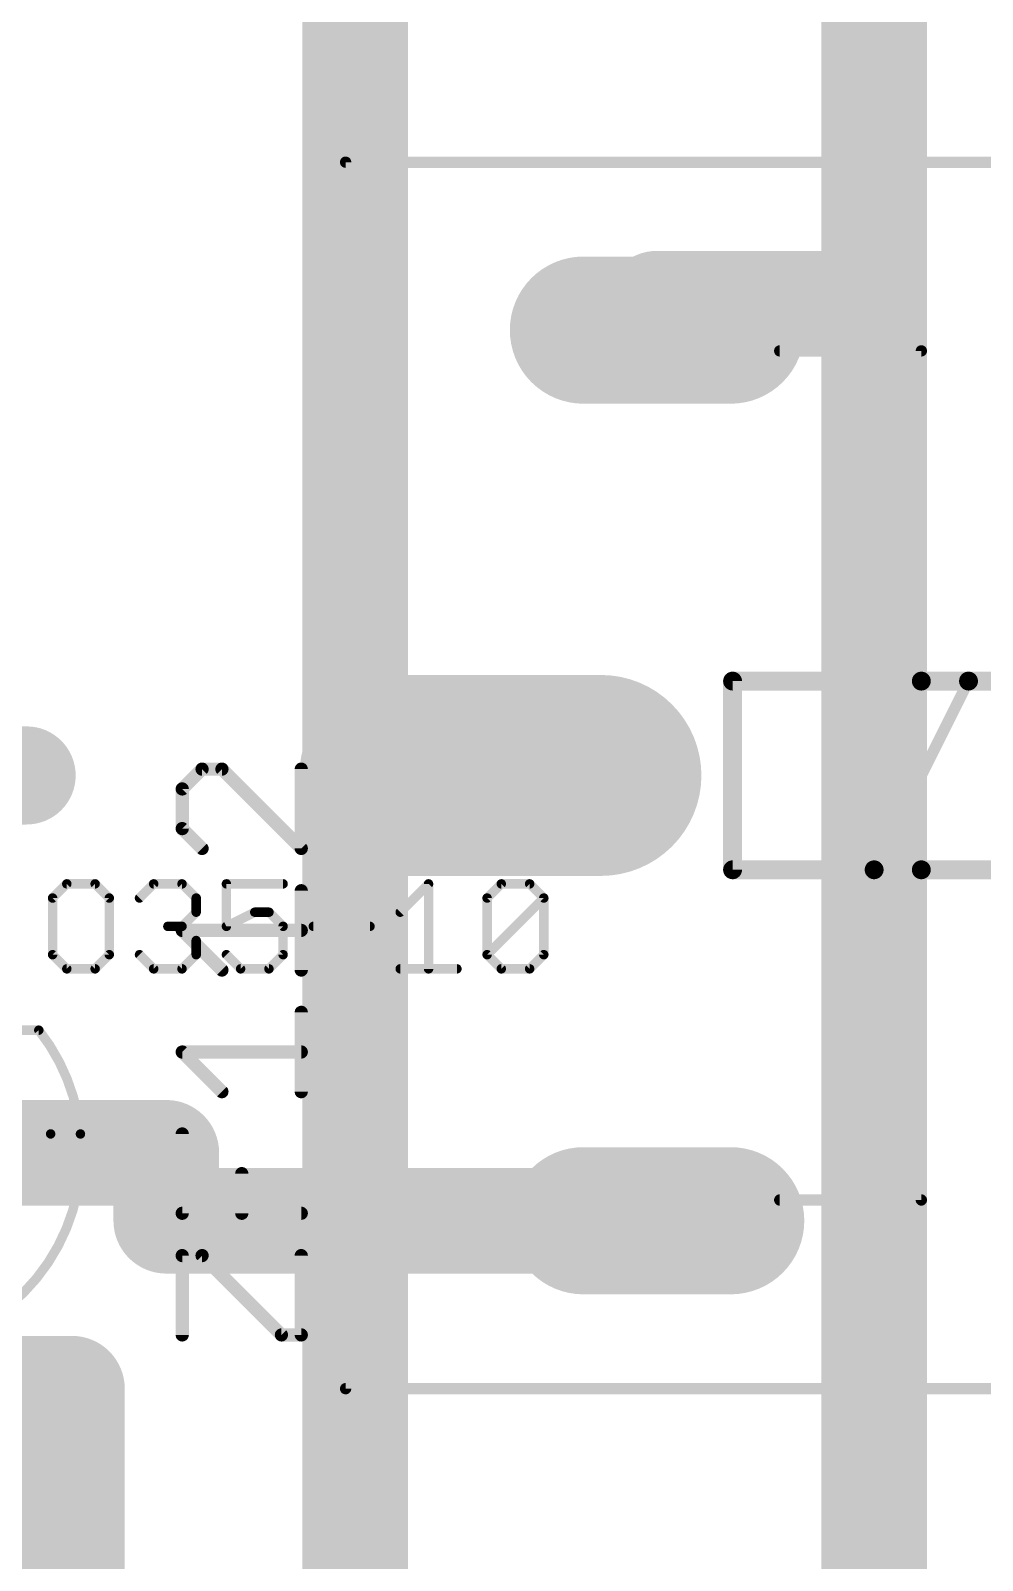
# Model space of a CAD drawing. Extents: x -14 to 150, y -1 to 89.
# Drawn here: x 62.94 to 75.75, y 37.69 to 58.29 of the extents above; entities that cross this region are included whole.
import ezdxf

# ---------------------------------------------------------------- set-up
doc = ezdxf.new("R2010")
doc.units = 0
for name, color, linetype in [('1', 22, 'CONTINUOUS'), ('16', 175, 'CONTINUOUS'), ('17', 82, 'CONTINUOUS'), ('18', 82, 'CONTINUOUS'), ('21', 253, 'CONTINUOUS'), ('27', 253, 'CONTINUOUS'), ('51', 253, 'CONTINUOUS')]:
    doc.layers.add(name, color=color, linetype=linetype)

# ---------------------------------------------------------------- blocks, each defined once
blk = doc.blocks.new('LONGP100')
at = {"const_width": 1}
blk.add_lwpolyline([(-0.5, 0), (0.5, 0)], dxfattribs=at)
at = {"const_width": 0.5}
for points in [[(-0.5, 0.25, 1), (-0.5, -0.25)], [(0.5, -0.25, 1), (0.5, 0.25)]]:
    blk.add_lwpolyline(points, format="xyb", dxfattribs=at)
blk = doc.blocks.new('OCTAGONV')
at = {"const_width": 0.5}
blk.add_lwpolyline([(-0.25, -0.1036), (-0.25, 0.1036), (-0.1036, 0.25), (0.1036, 0.25), (0.25, 0.1036), (0.25, -0.1036), (0.1036, -0.25), (-0.1036, -0.25), (-0.25, -0.1036), (-0.25, 0.1036)], dxfattribs=at)

msp = doc.modelspace()

# ---------------------------------------------------------------- linework, layer by layer
at = {"layer": '1', "const_width": 1.4224}
for points in [[(64.77, 42.2656), (64.77, 43.18)], [(71.374, 42.2656), (64.77, 42.2656)], [(63.5, 40.005), (59.055, 40.005)], [(63.5, 33.02), (63.5, 40.005)]]:
    msp.add_lwpolyline(points, dxfattribs=at)
at = {"layer": '1', "const_width": 0.7112}
for points in [[(65.1256, 43.18, 1), (64.4144, 43.18)], [(64.77, 42.6212, 1), (64.77, 41.91)], [(71.374, 41.91, 1), (71.374, 42.6212)], [(64.4144, 42.2656, 1), (65.1256, 42.2656)], [(63.8556, 40.005, 1), (63.1444, 40.005)], [(63.5, 39.6494, 1), (63.5, 40.3606)]]:
    msp.add_lwpolyline(points, format="xyb", dxfattribs=at)
at = {"layer": '16', "const_width": 1.4224}
for points in [[(74.295, 73.3044), (74.295, 54.61)], [(67.31, 67.31), (67.31, 48.26)], [(74.295, 54.61), (71.374, 54.61)], [(71.374, 54.61), (71.374, 54.2544)], [(74.295, 35.2044), (74.295, 54.61)], [(69.2658, 48.26), (67.31, 48.26)], [(67.31, 48.26), (67.31, 29.21)], [(64.77, 43.18), (62.23, 43.18)]]:
    msp.add_lwpolyline(points, dxfattribs=at)
at = {"layer": '16', "const_width": 0.7112}
for points in [[(71.374, 54.9656, 1), (71.374, 54.2544)], [(71.7296, 54.61, 1), (71.0184, 54.61)], [(74.6506, 54.61, 1), (73.9394, 54.61)], [(74.295, 54.2544, 1), (74.295, 54.9656)], [(73.9394, 54.61, 1), (74.6506, 54.61)], [(71.0184, 54.2544, 1), (71.7296, 54.2544)], [(67.31, 48.6156, 1), (67.31, 47.9044)], [(67.6656, 48.26, 1), (66.9544, 48.26)], [(69.2658, 47.9044, 1), (69.2658, 48.6156)], [(66.9544, 48.26, 1), (67.6656, 48.26)], [(64.77, 42.8244, 1), (64.77, 43.5356)]]:
    msp.add_lwpolyline(points, format="xyb", dxfattribs=at)
at = {"layer": '21'}
for points, const_width in [([(87.757, 56.515), (67.183, 56.515)], 0.1524), ([(67.183, 40.005), (67.183, 56.515)], 0.1524), ([(73.025, 53.975), (74.93, 53.975)], 0.1524), ([(74.93, 49.53), (74.93, 53.975)], 0.1524), ([(72.39, 49.53), (72.39, 46.99)], 0.254), ([(74.93, 49.53), (72.39, 49.53)], 0.254), ([(75.565, 49.53), (74.93, 49.53)], 0.254), ([(77.47, 49.53), (75.565, 49.53)], 0.254), ([(74.295, 46.99), (75.565, 49.53)], 0.1524), ([(72.39, 46.99), (74.295, 46.99)], 0.254), ([(74.295, 46.99), (74.93, 46.99)], 0.254), ([(74.93, 46.99), (77.47, 46.99)], 0.254), ([(74.93, 42.545), (74.93, 46.99)], 0.1524), ([(63.0545, 44.831), (58.8655, 44.831)], 0.127), ([(63.6149, 43.434), (63.2137, 43.434)], 0.127), ([(74.93, 42.545), (73.025, 42.545)], 0.1524), ([(67.183, 40.005), (87.757, 40.005)], 0.1524)]:
    msp.add_lwpolyline(points, dxfattribs=dict(at, const_width=const_width))
for points, const_width in [([(67.183, 56.5531, 1), (67.183, 56.4769)], 0.0762), ([(67.2211, 56.515, 1), (67.1449, 56.515)], 0.0762), ([(73.025, 54.0131, 1), (73.025, 53.9369)], 0.0762), ([(74.9681, 53.975, 1), (74.8919, 53.975)], 0.0762), ([(74.93, 53.9369, 1), (74.93, 54.0131)], 0.0762), ([(72.4535, 49.53, 1), (72.3265, 49.53)], 0.127), ([(72.39, 49.5935, 1), (72.39, 49.4665)], 0.127), ([(74.93, 49.5935, 1), (74.93, 49.4665)], 0.127), ([(74.93, 49.4665, 1), (74.93, 49.5935)], 0.127), ([(75.565, 49.5935, 1), (75.565, 49.4665)], 0.127), ([(75.565, 49.4665, 1), (75.565, 49.5935)], 0.127), ([(74.8919, 49.53, 1), (74.9681, 49.53)], 0.0762), ([(75.5991, 49.513, 1), (75.5309, 49.547)], 0.0762), ([(72.39, 47.0535, 1), (72.39, 46.9265)], 0.127), ([(72.3265, 46.99, 1), (72.4535, 46.99)], 0.127), ([(74.295, 47.0535, 1), (74.295, 46.9265)], 0.127), ([(74.2609, 47.007, 1), (74.3291, 46.973)], 0.0762), ([(74.295, 46.9265, 1), (74.295, 47.0535)], 0.127), ([(74.93, 47.0535, 1), (74.93, 46.9265)], 0.127), ([(74.9681, 46.99, 1), (74.8919, 46.99)], 0.0762), ([(74.93, 46.9265, 1), (74.93, 47.0535)], 0.127), ([(63.6149, 43.434, 0.144), (63.0546, 44.831)], 0.127), ([(63.0795, 44.8507, 1), (63.0297, 44.8113)], 0.0635), ([(63.0545, 44.7993, 1), (63.0545, 44.8628)], 0.0635), ([(61.7463, 40.6315, 0.3557), (63.6149, 43.434)], 0.127), ([(63.2137, 43.4658, 1), (63.2137, 43.4023)], 0.0635), ([(63.6465, 43.437, 1), (63.5833, 43.431)], 0.0635), ([(63.5833, 43.431, 1), (63.6465, 43.437)], 0.0635), ([(63.6149, 43.4023, 1), (63.6149, 43.4658)], 0.0635), ([(73.025, 42.5831, 1), (73.025, 42.5069)], 0.0762), ([(74.8919, 42.545, 1), (74.9681, 42.545)], 0.0762), ([(74.93, 42.5069, 1), (74.93, 42.5831)], 0.0762), ([(67.183, 40.0431, 1), (67.183, 39.9669)], 0.0762), ([(67.1449, 40.005, 1), (67.2211, 40.005)], 0.0762)]:
    msp.add_lwpolyline(points, format="xyb", dxfattribs=dict(at, const_width=const_width))
at = {"layer": '27'}
for points, const_width in [([(65.2515, 48.3452), (64.9845, 48.0783)], 0.1778), ([(65.5184, 48.3452), (65.2515, 48.3452)], 0.1778), ([(66.5861, 47.2775), (65.5184, 48.3452)], 0.1778), ([(66.5861, 48.3452), (66.5861, 47.2775)], 0.1778), ([(64.9845, 48.0783), (64.9845, 47.5445)], 0.1778), ([(64.9845, 47.5445), (65.2515, 47.2775)], 0.1778), ([(63.4309, 46.8005), (63.2403, 46.6098)], 0.127), ([(63.8123, 46.8005), (63.4309, 46.8005)], 0.127), ([(64.0029, 46.6098), (63.8123, 46.8005)], 0.127), ([(64.4097, 46.6098), (64.6003, 46.8005)], 0.127), ([(64.6003, 46.8005), (64.9817, 46.8005)], 0.127), ([(64.9817, 46.8005), (65.1723, 46.6098)], 0.127), ([(66.3417, 46.8005), (65.5791, 46.8005)], 0.127), ([(65.5791, 46.8005), (65.5791, 46.2285)], 0.127), ([(66.5861, 45.6404), (66.5861, 46.7081)], 0.1778), ([(67.9179, 46.4192), (68.2992, 46.8005)], 0.127), ([(68.2992, 46.8005), (68.2992, 45.6565)], 0.127), ([(69.0873, 46.6098), (69.2779, 46.8005)], 0.127), ([(69.2779, 46.8005), (69.6593, 46.8005)], 0.127), ([(69.6593, 46.8005), (69.8499, 46.6098)], 0.127), ([(63.2403, 46.6098), (63.2403, 45.8472)], 0.127), ([(64.0029, 45.8472), (64.0029, 46.6098)], 0.127), ([(65.1723, 46.6098), (65.1723, 46.4192)], 0.127), ([(69.0873, 45.8472), (69.0873, 46.6098)], 0.127), ([(69.0873, 45.8472), (69.8499, 46.6098)], 0.127), ([(69.8499, 46.6098), (69.8499, 45.8472)], 0.127), ([(65.1723, 46.4192), (64.9817, 46.2285)], 0.127), ([(65.5791, 46.2285), (65.9604, 46.4192)], 0.127), ([(65.9604, 46.4192), (66.1511, 46.4192)], 0.127), ([(66.1511, 46.4192), (66.3417, 46.2285)], 0.127), ([(64.9817, 46.2285), (64.791, 46.2285)], 0.127), ([(65.5184, 45.6404), (64.9845, 46.1742)], 0.1778), ([(64.9845, 46.1742), (66.5861, 46.1742)], 0.1778), ([(64.9817, 46.2285), (65.1723, 46.0378)], 0.127), ([(66.3417, 46.2285), (66.3417, 45.8472)], 0.127), ([(66.7485, 46.2285), (67.5111, 46.2285)], 0.127), ([(65.1723, 46.0378), (65.1723, 45.8472)], 0.127), ([(63.2403, 45.8472), (63.4309, 45.6565)], 0.127), ([(63.4309, 45.6565), (63.8123, 45.6565)], 0.127), ([(63.8123, 45.6565), (64.0029, 45.8472)], 0.127), ([(64.6003, 45.6565), (64.4097, 45.8472)], 0.127), ([(64.9817, 45.6565), (64.6003, 45.6565)], 0.127), ([(65.1723, 45.8472), (64.9817, 45.6565)], 0.127), ([(65.7697, 45.6565), (65.5791, 45.8472)], 0.127), ([(66.1511, 45.6565), (65.7697, 45.6565)], 0.127), ([(66.3417, 45.8472), (66.1511, 45.6565)], 0.127), ([(67.9179, 45.6565), (68.6805, 45.6565)], 0.127), ([(69.2779, 45.6565), (69.0873, 45.8472)], 0.127), ([(69.6593, 45.6565), (69.2779, 45.6565)], 0.127), ([(69.8499, 45.8472), (69.6593, 45.6565)], 0.127), ([(66.5861, 44.0032), (66.5861, 45.0709)], 0.1778), ([(65.5184, 44.0032), (64.9845, 44.5371)], 0.1778), ([(64.9845, 44.5371), (66.5861, 44.5371)], 0.1778), ([(64.9845, 42.3661), (64.9845, 43.4338)], 0.1778), ([(65.7853, 42.3661), (65.7853, 42.8999)], 0.1778), ([(66.5861, 42.3661), (64.9845, 42.3661)], 0.1778), ([(64.9845, 40.7289), (64.9845, 41.7966)], 0.1778), ([(64.9845, 41.7966), (65.2515, 41.7966)], 0.1778), ([(65.2515, 41.7966), (66.3192, 40.7289)], 0.1778), ([(66.5861, 40.7289), (66.5861, 41.7966)], 0.1778), ([(66.3192, 40.7289), (66.5861, 40.7289)], 0.1778)]:
    msp.add_lwpolyline(points, dxfattribs=dict(at, const_width=const_width))
for points, const_width in [([(65.2515, 48.3897, 1), (65.2515, 48.3008)], 0.0889), ([(65.2829, 48.3138, 1), (65.22, 48.3767)], 0.0889), ([(65.5498, 48.3767, 1), (65.487, 48.3138)], 0.0889), ([(65.5184, 48.3008, 1), (65.5184, 48.3897)], 0.0889), ([(66.6305, 48.3452, 1), (66.5417, 48.3452)], 0.0889), ([(65.029, 48.0783, 1), (64.9401, 48.0783)], 0.0889), ([(64.9531, 48.1097, 1), (65.016, 48.0469)], 0.0889), ([(65.016, 47.5759, 1), (64.9531, 47.513)], 0.0889), ([(64.9401, 47.5445, 1), (65.029, 47.5445)], 0.0889), ([(65.22, 47.2461, 1), (65.2829, 47.309)], 0.0889), ([(66.5417, 47.2775, 1), (66.6305, 47.2775)], 0.0889), ([(66.5547, 47.2461, 1), (66.6175, 47.309)], 0.0889), ([(63.4309, 46.8322, 1), (63.4309, 46.7687)], 0.0635), ([(63.4534, 46.778, 1), (63.4085, 46.8229)], 0.0635), ([(63.8347, 46.8229, 1), (63.7898, 46.778)], 0.0635), ([(63.8123, 46.7687, 1), (63.8123, 46.8322)], 0.0635), ([(64.6003, 46.8322, 1), (64.6003, 46.7687)], 0.0635), ([(64.6228, 46.778, 1), (64.5779, 46.8229)], 0.0635), ([(65.0041, 46.8229, 1), (64.9592, 46.778)], 0.0635), ([(64.9817, 46.7687, 1), (64.9817, 46.8322)], 0.0635), ([(65.5791, 46.8322, 1), (65.5791, 46.7687)], 0.0635), ([(65.6108, 46.8005, 1), (65.5473, 46.8005)], 0.0635), ([(66.3417, 46.7687, 1), (66.3417, 46.8322)], 0.0635), ([(66.6305, 46.7081, 1), (66.5417, 46.7081)], 0.0889), ([(68.3309, 46.8005, 1), (68.2674, 46.8005)], 0.0635), ([(68.3216, 46.778, 1), (68.2767, 46.8229)], 0.0635), ([(69.2779, 46.8322, 1), (69.2779, 46.7687)], 0.0635), ([(69.3004, 46.778, 1), (69.2555, 46.8229)], 0.0635), ([(69.6817, 46.8229, 1), (69.6368, 46.778)], 0.0635), ([(69.6593, 46.7687, 1), (69.6593, 46.8322)], 0.0635), ([(63.272, 46.6098, 1), (63.2085, 46.6098)], 0.0635), ([(63.2178, 46.6323, 1), (63.2627, 46.5874)], 0.0635), ([(64.0347, 46.6098, 1), (63.9712, 46.6098)], 0.0635), ([(63.9805, 46.5874, 1), (64.0254, 46.6323)], 0.0635), ([(64.3872, 46.6323, 1), (64.4321, 46.5874)], 0.0635), ([(65.2041, 46.6098, 1), (65.1406, 46.6098)], 0.0635), ([(65.1499, 46.5874, 1), (65.1948, 46.6323)], 0.0635), ([(69.119, 46.6098, 1), (69.0555, 46.6098)], 0.0635), ([(69.0648, 46.6323, 1), (69.1097, 46.5874)], 0.0635), ([(69.8817, 46.6098, 1), (69.8182, 46.6098)], 0.0635), ([(69.8724, 46.5874, 1), (69.8275, 46.6323)], 0.0635), ([(69.8275, 46.5874, 1), (69.8724, 46.6323)], 0.0635), ([(65.1406, 46.4192, 1), (65.2041, 46.4192)], 0.0635), ([(65.1948, 46.3967, 1), (65.1499, 46.4416)], 0.0635), ([(65.9604, 46.4509, 1), (65.9604, 46.3874)], 0.0635), ([(65.9746, 46.3908, 1), (65.9462, 46.4475)], 0.0635), ([(66.1735, 46.4416, 1), (66.1286, 46.3967)], 0.0635), ([(66.1511, 46.3874, 1), (66.1511, 46.4509)], 0.0635), ([(67.8954, 46.4416, 1), (67.9403, 46.3967)], 0.0635), ([(64.791, 46.2602, 1), (64.791, 46.1967)], 0.0635), ([(65.016, 46.2057, 1), (64.9531, 46.1428)], 0.0889), ([(64.9845, 46.2187, 1), (64.9845, 46.1298)], 0.0889), ([(65.0041, 46.2509, 1), (64.9592, 46.206)], 0.0635), ([(64.9592, 46.2509, 1), (65.0041, 46.206)], 0.0635), ([(64.9817, 46.1967, 1), (64.9817, 46.2602)], 0.0635), ([(65.5649, 46.2569, 1), (65.5933, 46.2001)], 0.0635), ([(65.5473, 46.2285, 1), (65.6108, 46.2285)], 0.0635), ([(66.3735, 46.2285, 1), (66.31, 46.2285)], 0.0635), ([(66.3193, 46.206, 1), (66.3642, 46.2509)], 0.0635), ([(66.5861, 46.1298, 1), (66.5861, 46.2187)], 0.0889), ([(66.7485, 46.2602, 1), (66.7485, 46.1967)], 0.0635), ([(67.5111, 46.1967, 1), (67.5111, 46.2602)], 0.0635), ([(65.2041, 46.0378, 1), (65.1406, 46.0378)], 0.0635), ([(65.1499, 46.0154, 1), (65.1948, 46.0603)], 0.0635), ([(63.2085, 45.8472, 1), (63.272, 45.8472)], 0.0635), ([(63.2627, 45.8696, 1), (63.2178, 45.8247)], 0.0635), ([(63.4309, 45.6883, 1), (63.4309, 45.6247)], 0.0635), ([(63.8123, 45.6247, 1), (63.8123, 45.6883)], 0.0635), ([(63.9712, 45.8472, 1), (64.0347, 45.8472)], 0.0635), ([(64.0254, 45.8247, 1), (63.9805, 45.8696)], 0.0635), ([(64.4321, 45.8696, 1), (64.3872, 45.8247)], 0.0635), ([(64.6003, 45.6883, 1), (64.6003, 45.6247)], 0.0635), ([(64.9817, 45.6247, 1), (64.9817, 45.6883)], 0.0635), ([(65.1406, 45.8472, 1), (65.2041, 45.8472)], 0.0635), ([(65.1948, 45.8247, 1), (65.1499, 45.8696)], 0.0635), ([(65.487, 45.6089, 1), (65.5498, 45.6718)], 0.0889), ([(65.6015, 45.8696, 1), (65.5566, 45.8247)], 0.0635), ([(65.7697, 45.6883, 1), (65.7697, 45.6247)], 0.0635), ([(66.1511, 45.6247, 1), (66.1511, 45.6883)], 0.0635), ([(66.31, 45.8472, 1), (66.3735, 45.8472)], 0.0635), ([(66.3642, 45.8247, 1), (66.3193, 45.8696)], 0.0635), ([(67.9179, 45.6883, 1), (67.9179, 45.6247)], 0.0635), ([(68.6805, 45.6247, 1), (68.6805, 45.6883)], 0.0635), ([(69.0555, 45.8472, 1), (69.119, 45.8472)], 0.0635), ([(69.1097, 45.8696, 1), (69.0648, 45.8247)], 0.0635), ([(69.0648, 45.8696, 1), (69.1097, 45.8247)], 0.0635), ([(69.2779, 45.6883, 1), (69.2779, 45.6247)], 0.0635), ([(69.6593, 45.6247, 1), (69.6593, 45.6883)], 0.0635), ([(69.8182, 45.8472, 1), (69.8817, 45.8472)], 0.0635), ([(69.8724, 45.8247, 1), (69.8275, 45.8696)], 0.0635), ([(63.4085, 45.634, 1), (63.4534, 45.679)], 0.0635), ([(63.7898, 45.679, 1), (63.8347, 45.634)], 0.0635), ([(64.5779, 45.634, 1), (64.6228, 45.679)], 0.0635), ([(64.9592, 45.679, 1), (65.0041, 45.634)], 0.0635), ([(65.7473, 45.634, 1), (65.7922, 45.679)], 0.0635), ([(66.1286, 45.679, 1), (66.1735, 45.634)], 0.0635), ([(66.5417, 45.6404, 1), (66.6305, 45.6404)], 0.0889), ([(68.2674, 45.6565, 1), (68.3309, 45.6565)], 0.0635), ([(69.2555, 45.634, 1), (69.3004, 45.679)], 0.0635), ([(69.6368, 45.679, 1), (69.6817, 45.634)], 0.0635), ([(66.6305, 45.0709, 1), (66.5417, 45.0709)], 0.0889), ([(65.016, 44.5685, 1), (64.9531, 44.5056)], 0.0889), ([(64.9845, 44.5815, 1), (64.9845, 44.4926)], 0.0889), ([(66.5861, 44.4926, 1), (66.5861, 44.5815)], 0.0889), ([(65.487, 43.9718, 1), (65.5498, 44.0346)], 0.0889), ([(66.5417, 44.0032, 1), (66.6305, 44.0032)], 0.0889), ([(65.029, 43.4338, 1), (64.9401, 43.4338)], 0.0889), ([(65.8298, 42.8999, 1), (65.7409, 42.8999)], 0.0889), ([(64.9845, 42.4105, 1), (64.9845, 42.3216)], 0.0889), ([(66.5861, 42.3216, 1), (66.5861, 42.4105)], 0.0889), ([(64.9401, 42.3661, 1), (65.029, 42.3661)], 0.0889), ([(65.7409, 42.3661, 1), (65.8298, 42.3661)], 0.0889), ([(64.9845, 41.8411, 1), (64.9845, 41.7522)], 0.0889), ([(65.029, 41.7966, 1), (64.9401, 41.7966)], 0.0889), ([(65.2829, 41.828, 1), (65.22, 41.7652)], 0.0889), ([(65.2515, 41.7522, 1), (65.2515, 41.8411)], 0.0889), ([(66.6305, 41.7966, 1), (66.5417, 41.7966)], 0.0889), ([(66.3192, 40.7734, 1), (66.3192, 40.6845)], 0.0889), ([(66.2877, 40.6975, 1), (66.3506, 40.7603)], 0.0889), ([(66.5861, 40.6845, 1), (66.5861, 40.7734)], 0.0889), ([(64.9401, 40.7289, 1), (65.029, 40.7289)], 0.0889), ([(66.5417, 40.7289, 1), (66.6305, 40.7289)], 0.0889)]:
    msp.add_lwpolyline(points, format="xyb", dxfattribs=dict(at, const_width=const_width))
at = {"layer": '51', "const_width": 0.127}
msp.add_lwpolyline([(63.2137, 43.434), (61.2463, 43.434)], dxfattribs=at)
at = {"layer": '51', "const_width": 0.0635}
msp.add_lwpolyline([(63.2137, 43.4023, 1), (63.2137, 43.4658)], format="xyb", dxfattribs=at)

# ---------------------------------------------------------------- block references
at = {"layer": '17'}
for p, xscale, yscale in [((71.374, 54.2544), 1.9812, 1.9812), ((71.374, 54.2544), 1.9812, 1.9812), ((69.2658, 48.26), 2.7051, 2.7051), ((69.2658, 48.26), 2.7051, 2.7051), ((62.23, 48.26), 1.3208, 1.3208), ((62.23, 48.26), 1.3208, 1.3208), ((71.374, 42.2656), 1.9812, 1.9812), ((71.374, 42.2656), 1.9812, 1.9812)]:
    msp.add_blockref('LONGP100', p, dxfattribs=dict(at, xscale=xscale, yscale=yscale))
at = {"layer": '18', "xscale": 1.2064, "yscale": 1.2064}
msp.add_blockref('OCTAGONV', (64.77, 43.18), dxfattribs=at)
msp.add_blockref('OCTAGONV', (64.77, 43.18), dxfattribs=at)

doc.saveas('drawing.dxf')
